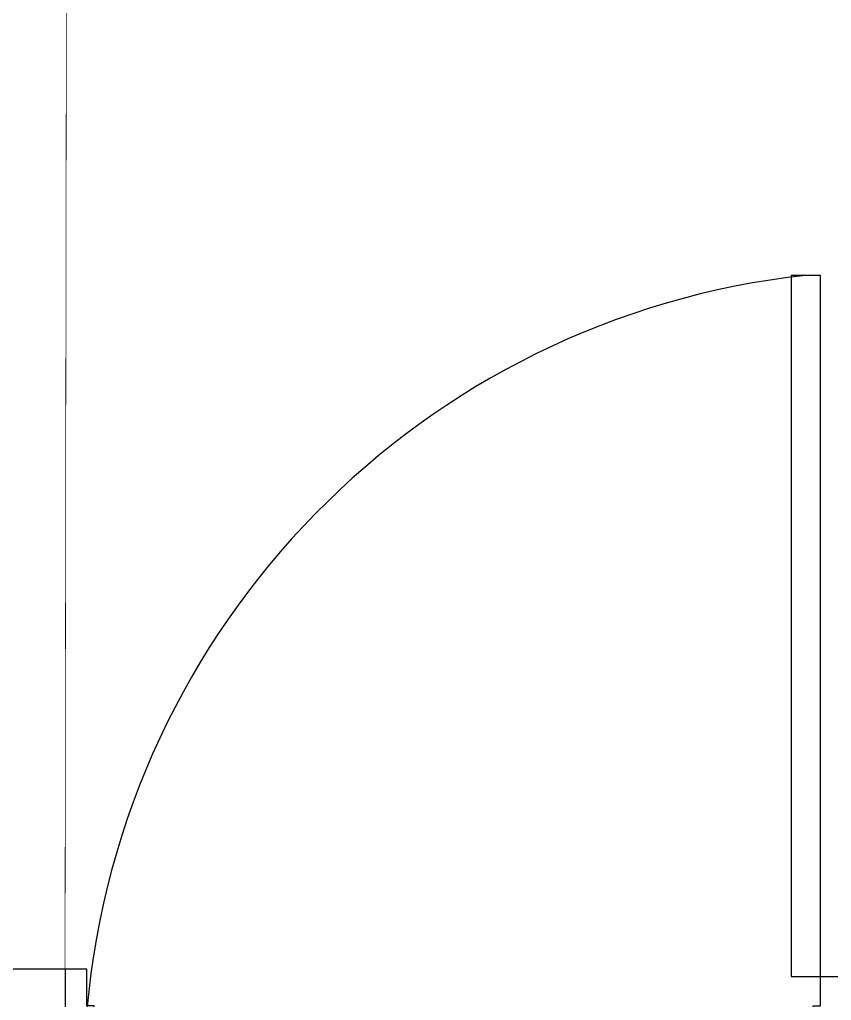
# Model space of a CAD drawing. Header units: inches. Extents: x -4181 to 116552, y 25636 to 44656.
# Drawn here: x 16120 to 17232, y 35153 to 36496 of the extents above; entities that cross this region are included whole.
import ezdxf

# ---------------------------------------------------------------- set-up
doc = ezdxf.new("R2010")
doc.units = ezdxf.units.IN
doc.header["$LTSCALE"] = 50
doc.header["$MEASUREMENT"] = 0
for name, color, linetype in [('02-wal', 2, 'Continuous'), ('6fur', 6, 'Continuous'), ('CEIL-LIGHT', 7, 'Continuous'), ('CO-DO-FR', 7, 'Continuous'), ('CO-DOOR', 8, 'Continuous')]:
    doc.layers.add(name, color=color, linetype=linetype)

# ---------------------------------------------------------------- blocks, each defined once
blk = doc.blocks.new('asfsd')
at = {"layer": '02-wal'}
for q in [(15515.6, 35487.4), (16850.6, 35342.4)]:
    blk.add_line((16850.6, 35487.4), q, dxfattribs=at)
at = {"layer": 'CO-DO-FR'}
for points in [[(16850.6, 35432.4), (16850.6, 35287.4), (16880.6, 35287.4), (16880.6, 35327.4), (16890.6, 35327.4), (16890.6, 35437.4), (16880.6, 35437.4), (16880.6, 35487.4), (16850.6, 35487.4)], [(17915.6, 35477.4), (17915.6, 35287.4), (17885.6, 35287.4), (17885.6, 35327.4), (17875.6, 35327.4), (17875.6, 35437.4), (17885.6, 35437.4), (17885.6, 35477.4), (17915.6, 35477.4)]]:
    blk.add_lwpolyline(points, close=True, dxfattribs=at)
at = {"layer": 'CO-DOOR'}
blk.add_lwpolyline([(17845.6, 36437.4), (17845.6, 35477.4), (17885.6, 35477.4), (17885.6, 36437.4)], close=True, dxfattribs=at)
blk.add_arc((17986.1, 35334.2), 1109.8, 96.2309, 174.9207, dxfattribs=at)

msp = doc.modelspace()

# ---------------------------------------------------------------- linework, layer by layer
at = {"layer": 'CEIL-LIGHT'}
msp.add_lwpolyline([(16919.4, 38565.7, 1, 1, 0), (16187, 38565.7, 1, 1, 0), (16182.4, 35195.7, 1, 1, 0)], format="xyseb", dxfattribs=at)

# ---------------------------------------------------------------- block references
at = {"layer": '6fur'}
msp.add_blockref('asfsd', (-668.2, -291.7), dxfattribs=at)

doc.saveas('drawing.dxf')
